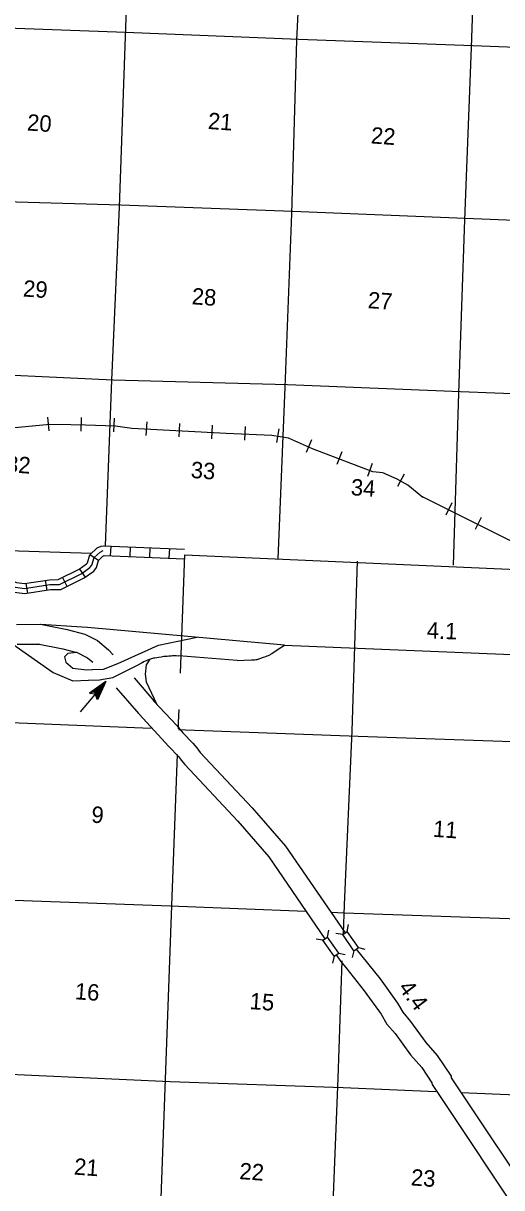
# Model space of a CAD drawing. Extents: x -2721982 to 866285, y 207901 to 16197285.
# Drawn here: x 794240 to 808837, y 15978535 to 16014042 of the extents above; entities that cross this region are included whole.
import ezdxf

# ---------------------------------------------------------------- set-up
doc = ezdxf.new("R2010")
doc.units = 0
for name, color, linetype in [('L13', 7, 'Continuous'), ('L14', 7, 'Continuous'), ('L15', 7, 'Continuous'), ('L18', 7, 'Continuous'), ('L22', 7, 'Continuous'), ('L28', 7, 'Continuous'), ('L3', 7, 'Continuous'), ('L4', 7, 'Continuous'), ('L5', 7, 'Continuous'), ('L8', 7, 'Continuous')]:
    doc.layers.add(name, color=color, linetype=linetype)

msp = doc.modelspace()

# ---------------------------------------------------------------- linework, layer by layer
at = {"layer": 'L13'}
msp.add_line((792918, 15997995), (796321, 15997882), dxfattribs=at)
for points in [[(808303, 16023798), (808087, 16018591), (807908, 16013306), (807705, 16008048), (807517, 16002764), (807357, 15997515)], [(797499, 16018918), (797387, 16014800), (797163, 16008430), (796934, 16003158), (796739, 15998110)], [(802833, 16018735), (802576, 16013523), (802420, 16008228), (802224, 16002944), (802005, 15997711)], [(792046, 16013962), (797355, 16013773), (802645, 16013559), (807954, 16013362), (810606, 16013261)], [(786792, 16008875), (791898, 16008658), (797218, 16008502), (802451, 16008309), (807717, 16008098), (813033, 16007883), (814200, 16007843)], [(791245, 16003424), (791780, 16003411), (796985, 16003171), (802298, 16003031), (807580, 16002818), (812812, 16002609), (817153, 16002456), (818058, 16002428)], [(799155, 15997838), (799028, 15994228)], [(799155, 15997838), (812752, 15997232), (814947, 15997158)], [(804431, 15997636), (804266, 15992470), (804026, 15987156), (803997, 15986288)], [(788376, 15992945), (793864, 15992716), (798137, 15992543)], [(798982, 15993118), (798969, 15992717), (798964, 15992525)], [(798971, 15992508), (799188, 15992500), (804455, 15992306), (809731, 15992119), (814430, 15991948)], [(798933, 15991741), (798772, 15987417), (798387, 15976833), (798203, 15971481), (798004, 15966164), (797747, 15960843), (797568, 15955567)], [(788220, 15987548), (793393, 15987327), (798735, 15987127), (802857, 15986964)], [(803625, 15986934), (804034, 15986921), (809360, 15986731), (814409, 15986535)], [(803962, 15985453), (803839, 15981880), (803620, 15976515), (803479, 15971302), (803272, 15965986), (803066, 15960678), (802909, 15955467), (802631, 15950098)], [(761905, 15983324), (767070, 15983111), (772344, 15982891), (777760, 15982685), (782829, 15982413), (793387, 15982013), (798726, 15981771), (804002, 15981592), (806822, 15981473)], [(807590, 15981443), (809292, 15981371), (814218, 15981201)]]:
    msp.add_lwpolyline(points, dxfattribs=at)
at = {"layer": 'L15'}
for p, q in [((794978, 16002034), (795015, 16001613)), ((796007, 16002019), (795993, 16001602)), ((797009, 16001997), (796996, 16001580)), ((798006, 16001892), (797984, 16001475)), ((799006, 16001837), (798985, 16001428)), ((800007, 16001790), (799986, 16001373)), ((801008, 16001743), (800987, 16001326)), ((800432, 16001533), (800432, 16001533)), ((802033, 16001678), (801961, 16001264)), ((803029, 16001338), (802868, 16000956)), ((803958, 16000978), (803804, 16000588)), ((804886, 16000619), (804740, 16000227)), ((805858, 16000289), (805656, 15999919)), ((807319, 15999423), (807132, 15999043)), ((808215, 15998973), (808030, 15998602))]:
    msp.add_line(p, q, dxfattribs=at)
for points in [[(806435, 15999578), (805976, 15999954), (805646, 16000137), (805209, 16000336), (804901, 16000366), (803069, 16001067), (802330, 16001388), (801826, 16001475), (800432, 16001533), (797556, 16001682), (797051, 16001760), (796140, 16001783), (795690, 16001799), (795054, 16001803), (794093, 16001713), (790315, 16001550), (789537, 16001430), (789183, 16001280), (788879, 16001009), (788738, 16000793), (788515, 16000256), (788480, 16000234), (788096, 15999433)], [(842286, 15988973), (829435, 15992283), (828778, 15992464), (822932, 15992859), (822159, 15992940), (818016, 15994209), (817702, 15994382), (815164, 15995988), (814872, 15996117), (814104, 15996374), (813166, 15996592), (812188, 15996729), (806444, 15999594)]]:
    msp.add_lwpolyline(points, dxfattribs=at)
at = {"layer": 'L18'}
for p, q in [((804126, 15986343), (804167, 15986557)), ((803381, 15986084), (803174, 15986116)), ((803381, 15986084), (803521, 15986175)), ((803521, 15986175), (803562, 15986389)), ((803863, 15985690), (803521, 15986175)), ((803986, 15986252), (803779, 15986284)), ((803986, 15986252), (804126, 15986343)), ((804327, 15985759), (803986, 15986252)), ((804468, 15985858), (804126, 15986343)), ((803722, 15985591), (803381, 15986084)), ((804327, 15985759), (804278, 15985553)), ((804327, 15985759), (804468, 15985858)), ((804468, 15985858), (804665, 15985810)), ((803722, 15985591), (803673, 15985385)), ((803722, 15985591), (803863, 15985690)), ((803863, 15985690), (804060, 15985642))]:
    msp.add_line(p, q, dxfattribs=at)
at = {"layer": 'L22'}
for p, q in [((796758, 15993972), (795972, 15993042)), ((796758, 15993972), (796264, 15993615)), ((796713, 15993926), (796307, 15993628)), ((796758, 15993972), (796500, 15993414)), ((796264, 15993615), (796438, 15993594)), ((796667, 15993870), (796323, 15993627)), ((796621, 15993815), (796366, 15993632)), ((796568, 15993769), (796398, 15993622)), ((796466, 15993634), (796431, 15993611)), ((796512, 15993689), (796432, 15993619)), ((796500, 15993414), (796438, 15993594)), ((796518, 15993663), (796461, 15993559)), ((796499, 15993631), (796463, 15993592)), ((796583, 15993751), (796468, 15993541)), ((796628, 15993789), (796482, 15993507)), ((796585, 15993767), (796484, 15993649)), ((796557, 15993728), (796484, 15993649)), ((796666, 15993854), (796496, 15993472)), ((796711, 15993892), (796504, 15993455))]:
    msp.add_line(p, q, dxfattribs=at)
at = {"layer": 'L3'}
for p, q in [((794033, 15995708), (794765, 15995717)), ((796121, 15995417), (796507, 15995218)), ((796507, 15995218), (796845, 15994940)), ((802206, 15995083), (814886, 15994560)), ((795610, 15994833), (795857, 15994867)), ((796845, 15994940), (796979, 15994786)), ((797619, 15994082), (798228, 15993379)), ((802238, 15988946), (804063, 15986302))]:
    msp.add_line(p, q, dxfattribs=at)
for points in [[(794765, 15995717), (795581, 15995554), (796121, 15995417)], [(802206, 15995083), (796196, 15995620), (796024, 15995632), (794774, 15995714)], [(797130, 15994517), (798369, 15995084), (799545, 15995323)], [(793918, 15995105), (795154, 15994245)], [(800762, 15994615), (800982, 15994621), (801203, 15994628), (801244, 15994630), (801274, 15994632), (801297, 15994634), (801331, 15994638), (801366, 15994643), (801381, 15994646), (801394, 15994649), (801406, 15994652), (801426, 15994659), (801441, 15994664), (801485, 15994680), (801572, 15994710), (801636, 15994733), (801684, 15994751), (801719, 15994766), (801745, 15994779), (801783, 15994799), (801802, 15994810), (801820, 15994822), (802013, 15994953), (802206, 15995083)], [(795610, 15994833), (795494, 15994724)], [(795494, 15994724), (795536, 15994559), (795757, 15994381), (796170, 15994324)], [(797872, 15994557), (797947, 15994590), (798021, 15994623), (798045, 15994634), (798067, 15994642), (798105, 15994656), (798134, 15994666), (798156, 15994672), (798189, 15994681), (798222, 15994688), (798258, 15994695), (798311, 15994705), (798365, 15994713), (798449, 15994727), (798491, 15994734), (798533, 15994739), (798544, 15994740), (798565, 15994742), (798596, 15994743), (798611, 15994744), (798627, 15994745), (798678, 15994750), (798754, 15994758), (798793, 15994761), (798812, 15994762), (798831, 15994763), (798850, 15994763), (798884, 15994762), (798909, 15994761), (798983, 15994756)], [(800762, 15994615), (798983, 15994756)], [(796340, 15994338), (796692, 15994349), (797130, 15994517)], [(796975, 15994092), (797665, 15994440), (797919, 15994573)], [(795154, 15994245), (795756, 15993995), (796232, 15994012)], [(796224, 15994012), (796562, 15994022), (796975, 15994092)], [(798216, 15993384), (798926, 15992627), (799110, 15992405), (799413, 15992092), (799536, 15991949), (799641, 15991802), (801222, 15990120), (802238, 15988946)], [(804398, 15985809), (805133, 15984908), (805654, 15984159), (805823, 15983885), (806058, 15983604), (806521, 15982961), (806871, 15982566), (807291, 15981937), (807296, 15981886), (810176, 15977575)]]:
    msp.add_lwpolyline(points, dxfattribs=at)
at = {"layer": 'L4'}
msp.add_line((796170, 15994324), (796348, 15994339), dxfattribs=at)
at = {"layer": 'L5'}
for p, q in [((794049, 15995105), (794744, 15995114)), ((796197, 15994694), (796365, 15994556)), ((797077, 15993780), (797769, 15992981)), ((801730, 15988623), (803443, 15986124))]:
    msp.add_line(p, q, dxfattribs=at)
for points in [[(794679, 15995119), (795443, 15994964), (795829, 15994870), (795869, 15994861), (796197, 15994694)], [(798098, 15994654), (797993, 15994481), (797955, 15994196), (797992, 15993960), (798319, 15993274)], [(797780, 15992978), (798470, 15992225), (798673, 15992000), (798986, 15991674), (799059, 15991573), (799165, 15991441), (800783, 15989716), (801730, 15988623)], [(803783, 15985634), (803915, 15985440), (804081, 15985248), (804645, 15984543), (805156, 15983829), (805331, 15983525), (805591, 15983233), (806055, 15982589), (806402, 15982198), (806707, 15981737), (806712, 15981687), (809679, 15977242)]]:
    msp.add_lwpolyline(points, dxfattribs=at)
at = {"layer": 'L8'}
for p, q in [((796538, 15997662), (796266, 15997833)), ((796612, 15998101), (796680, 15998112)), ((796680, 15998112), (799161, 15998008)), ((796706, 15997810), (799151, 15997707)), ((796909, 15998102), (796896, 15997804)), ((797505, 15998077), (797492, 15997779)), ((798101, 15998052), (798088, 15997754)), ((798697, 15998026), (798684, 15997728)), ((795442, 15997146), (795573, 15996878)), ((795955, 15997397), (796130, 15997156)), ((794319, 15996960), (794366, 15996666)), ((794908, 15997054), (794955, 15996759))]:
    msp.add_line(p, q, dxfattribs=at)
for points in [[(792475, 15998248), (792724, 15998154), (793127, 15997824), (793421, 15997493), (793720, 15997112), (794030, 15996989), (794278, 15996955), (795040, 15997076), (795308, 15997081), (795950, 15997395), (796171, 15997555), (796198, 15997586), (796266, 15997833), (796499, 15998042), (796612, 15998101)], [(792431, 15997949), (792572, 15997897), (792911, 15997605), (793189, 15997292), (793535, 15996857), (793958, 15996693), (794290, 15996652), (795068, 15996772), (795387, 15996774), (796099, 15997133), (796390, 15997338), (796473, 15997449), (796538, 15997662), (796665, 15997795), (796706, 15997810)], [(792452, 15998096), (792648, 15998023), (793023, 15997716), (793306, 15997397), (793627, 15996987), (793991, 15996843), (794280, 15996803), (795053, 15996926), (795344, 15996932), (796028, 15997266), (796273, 15997444), (796334, 15997514), (796399, 15997750), (796585, 15997918), (796681, 15997968)]]:
    msp.add_lwpolyline(points, dxfattribs=at)

# ---------------------------------------------------------------- texts
at = {"layer": 'L14'}
for s, height, rotation, p in [('21', 500.8, 355.8845, (799862, 16010822)), ('20', 500.8, 355.8845, (794344, 16010776)), ('22', 500.8, 355.8845, (804835, 16010381)), ('29', 500.8, 355.8845, (794222, 16005713)), ('28', 500.8, 355.8845, (799369, 16005476)), ('27', 500.8, 355.8845, (804741, 16005358)), ('32', 500.8, 355.8845, (793703, 16000360)), ('33', 500.8, 355.8845, (799339, 16000181)), ('34', 500.8, 355.8845, (804222, 15999654)), ('9', 501, 355.8842, (796306, 15989670)), ('11', 500.8, 355.8844, (806728, 15989238)), ('16', 500.8, 355.8844, (795802, 15984283)), ('15', 500.8, 355.8844, (801136, 15983983)), ('21', 500.8, 355.8845, (795777, 15978937)), ('22', 500.8, 355.8845, (800822, 15978800)), ('23', 500.8, 355.8845, (806055, 15978608))]:
    msp.add_text(s, height=height, rotation=rotation, dxfattribs=at).set_placement(p)
at = {"layer": 'L28'}
for s, height, rotation, p in [('4.1', 500.8, 357.9786, (806544, 15995285)), ('4.4', 500.9, 307.0941, (805663, 15984625))]:
    msp.add_text(s, height=height, rotation=rotation, dxfattribs=at).set_placement(p)

doc.saveas('drawing.dxf')
